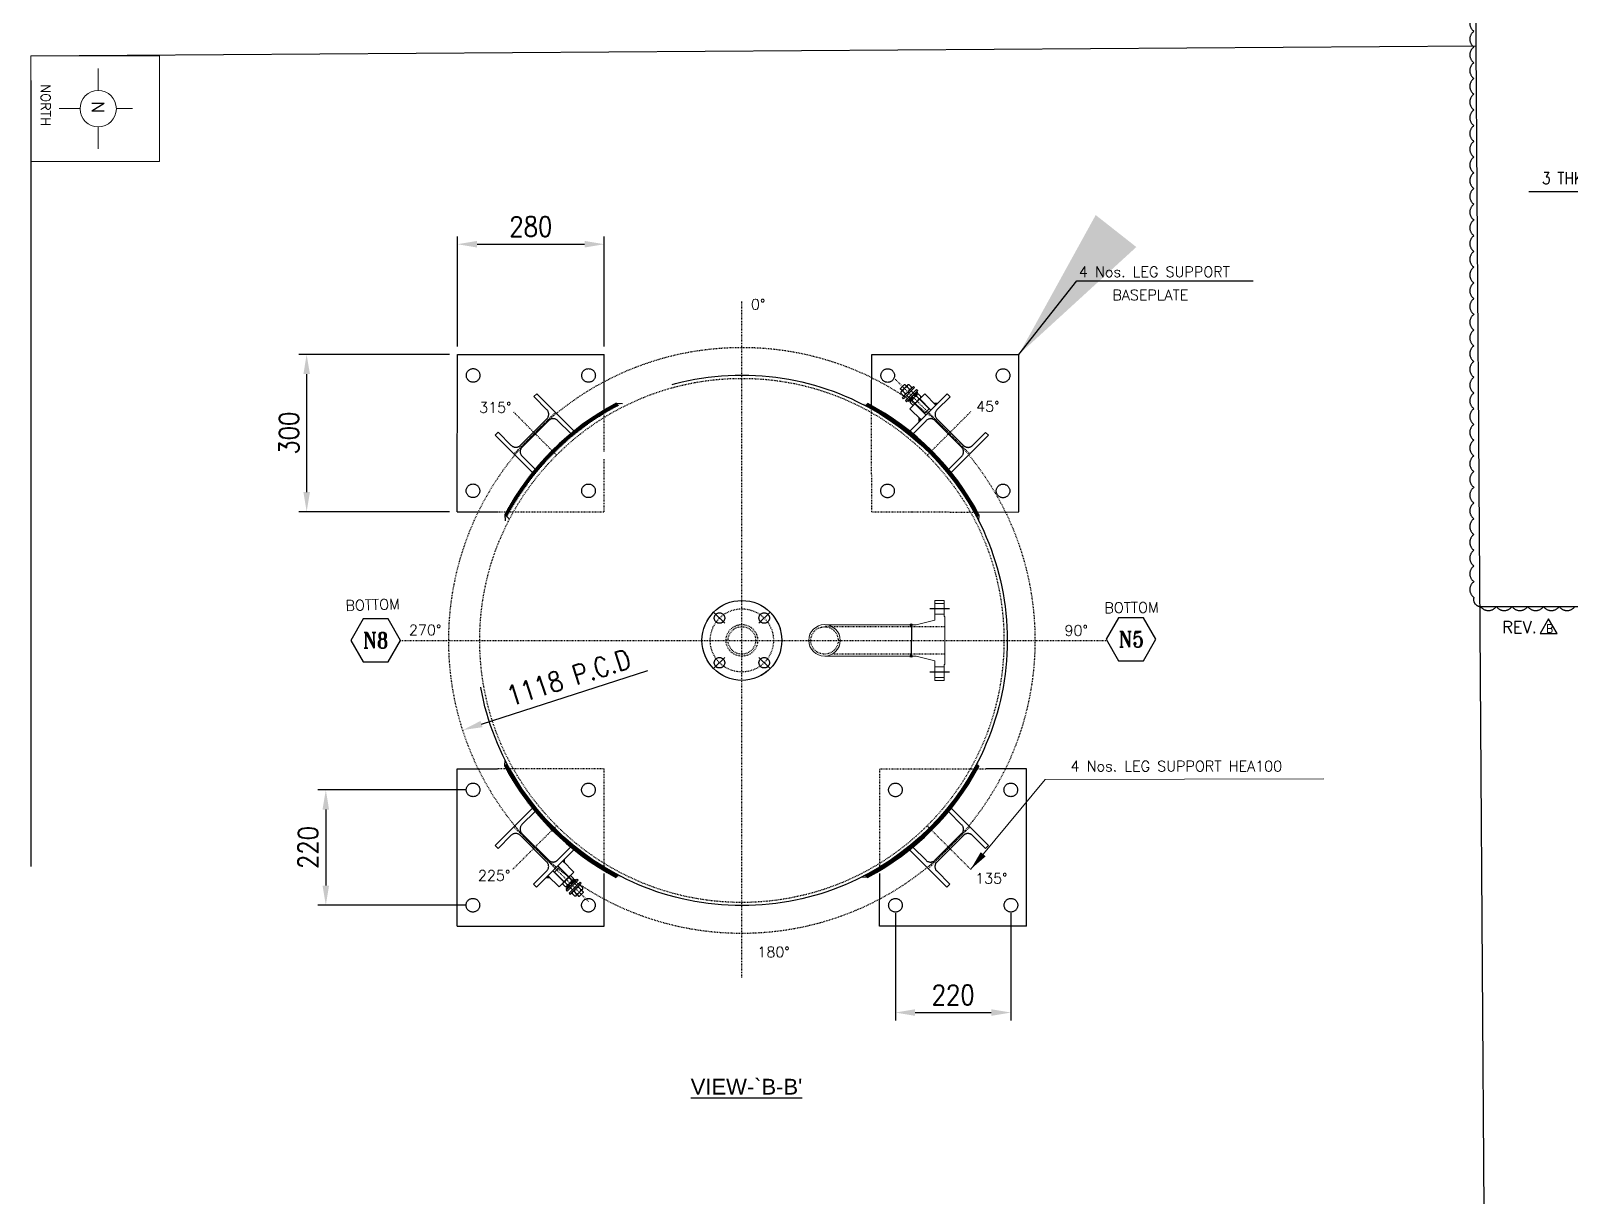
# Model space of a CAD drawing. Header units: inches. Extents: x -100737 to -99065, y -38026 to -37432.
# Drawn here: x -100493.3 to -100297.6, y -37738.6 to -37590.4 of the extents above; entities that cross this region are included whole.
import ezdxf
from ezdxf.enums import TextEntityAlignment as Align

# ---------------------------------------------------------------- set-up
doc = ezdxf.new("R2010")
doc.units = ezdxf.units.IN
doc.header["$LTSCALE"] = 200
doc.header["$MEASUREMENT"] = 0
for name, pattern in [('CENTER', [2, 1.25, -0.25, 0.25, -0.25]), ('CENTER2', [1.125, 0.75, -0.125, 0.125, -0.125]), ('DASHED', [0.75, 0.5, -0.25]), ('DASHED2', [0.375, 0.25, -0.125]), ('HIDDEN', [0.375, 0.25, -0.125])]:
    doc.linetypes.add(name, pattern=pattern)
for name, color, linetype, lineweight in [('AM_5', 3, 'Continuous', 15), ('EQUIPMENT', 4, 'Continuous', 13), ('Hidden Line', 3, 'HIDDEN', 9), ('OBJECT', 7, 'Continuous', 18)]:
    doc.layers.add(name, color=color, linetype=linetype, lineweight=lineweight)
for name, color, linetype in [('CEN', 3, 'CENTER'), ('CENTER', 1, 'CENTER'), ('DIMENSION', 8, 'Continuous'), ('EQPT', 6, 'Continuous'), ('text', 3, 'Continuous'), ('WELD', 5, 'Continuous')]:
    doc.layers.add(name, color=color, linetype=linetype)
doc.styles.add('ARIAL', font='arial.ttf')
doc.styles.add("ROMAN'S", font='romans.shx')
doc.styles.add('ROMAND', font='romand.shx', dxfattribs={"width": 0.8})
doc.styles.add('ROMANS', font='romans.shx', dxfattribs={"width": 0.85})
doc.styles.add('ROMANT', font='romant.shx')
doc.styles.add('RS', font='ROMANS.shx', dxfattribs={"width": 0.8})
doc.dimstyles.new('VEP-8', dxfattribs={"dimscale": 0, "dimtxt": 2.5, "dimasz": 2.5, "dimexe": 1, "dimexo": 1, "dimgap": 1, "dimtad": 1, "dimdec": 0, "dimlfac": 15, "dimzin": 9, "dimdsep": 46, "dimtxsty": 'ROMANS', "dimcen": 0, "dimclrd": 256, "dimclre": 256, "dimclrt": 3, "dimadec": 0, "dimazin": 2, "dimtfac": 1, "dimtdec": 1, "dimtmove": 0, "dimatfit": 3, "dimfxl": 1, "dimlwd": -1, "dimlwe": -1, "dimarcsym": 1})
doc.dimstyles.new('VEP-8$0', dxfattribs={"dimscale": 0, "dimtxt": 2.5, "dimasz": 2.5, "dimexe": 1, "dimexo": 1, "dimgap": 1, "dimtad": 1, "dimdec": 0, "dimlfac": 15, "dimzin": 9, "dimdsep": 46, "dimtxsty": 'ROMANS', "dimcen": 0, "dimclrd": 256, "dimclre": 256, "dimclrt": 3, "dimadec": 0, "dimazin": 2, "dimtfac": 1, "dimtdec": 1, "dimtmove": 0, "dimatfit": 3, "dimfxl": 1, "dimlwd": -1, "dimlwe": -1, "dimarcsym": 1})
pattern_1 = [(180, (-100252.05639, -38318.5452), (-2e-17, -0.0416666667), []), (270, (-100252.05639, -38318.5452), (0.0416666667, -2e-17), [])]
pattern_2 = [(360, (-100553.77124, -37017.33008), (1e-17, 0.0416666667), []), (90, (-100553.77124, -37017.33008), (-0.0416666667, 1e-17), [])]

# ---------------------------------------------------------------- blocks, each defined once
blk = doc.blocks.new('*U47')
at = {"layer": 'DIMENSION', "color": 0, "linetype": 'DASHED', "ltscale": 10}
for p, q in [((-5.29, -0.01, 5.24), (-0.54, 4.74, 5.24)), ((-0.21, 4.33, 5.24), (-1.88, 2.65, 5.24)), ((-3.24, 1.29, 5.24), (-4.92, -0.38, 5.24)), ((-2.11, 1.29, 5.24), (1.28, -2.11, 5.24)), ((-1.88, 1.52, 5.24), (1.52, -1.87, 5.24)), ((-4.92, -0.38, 5.24), (-5.29, -0.01, 5.24)), ((4.73, -0.54, 5.24), (-0.01, -5.29, 5.24)), ((2.65, -1.87, 5.24), (4.32, -0.2, 5.24)), ((-0.39, -4.91, 5.24), (1.28, -3.24, 5.24)), ((-0.01, -5.29, 5.24), (-0.39, -4.91, 5.24))]:
    blk.add_line(p, q, dxfattribs=at)
at = {"layer": 'DIMENSION', "color": 1, "linetype": 'CENTER2', "ltscale": 0.0001}
for p, q in [((2.51, 2.51, 5.24), (-3.03, -3.02, 5.24)), ((2.36, -2.91, 5.24), (-2.92, 2.36, 5.24))]:
    blk.add_line(p, q, dxfattribs=at)
at = {"layer": 'DIMENSION', "color": 0, "linetype": 'DASHED', "ltscale": 10}
for centre, start, end in [((-1.31, 2.09, 5.24), 135, 225), ((-2.68, 0.72, 5.24), 45, 135), ((2.08, -1.31, 5.24), 225, 315), ((0.72, -2.67, 5.24), 315, 45)]:
    blk.add_arc(centre, 0.8, start, end, dxfattribs=at)
blk = doc.blocks.new('*U48')
at = {"layer": 'DIMENSION', "color": 0, "linetype": 'ByBlock', "lineweight": -2}
for p, rotation in [((-99361.96, -37611.64, -2.68), 270.0000000000001), ((-99361.96, -37611.64, -2.68), 270.0000000000001), ((-99309.8, -37611.65, -2.68), 180), ((-99309.8, -37611.65, -2.68), 180), ((-99309.81, -37663.81, -2.68), 90), ((-99309.81, -37663.81, -2.68), 90)]:
    blk.add_blockref('*U47', p, dxfattribs=dict(at, rotation=rotation))
at = {"layer": 'DIMENSION', "color": 0, "linetype": 'ByBlock', "lineweight": -2, "transparency": 16777216}
for p, rotation in [((-99361.96, -37611.64, -2.68), 270.0000000000001), ((-99309.8, -37611.65, -2.68), 180), ((-99309.81, -37663.81, -2.68), 90)]:
    blk.add_blockref('*U47', p, dxfattribs=dict(at, rotation=rotation))
at = {"layer": 'DIMENSION', "color": 0, "linetype": 'ByBlock', "lineweight": -2}
blk.add_blockref('*U47', (-99361.97, -37663.8, -2.68), dxfattribs=at)
blk = doc.blocks.new('*U49')
at = {"layer": 'DIMENSION', "linetype": 'DASHED'}
h = blk.add_hatch(dxfattribs=at)
h.set_pattern_fill('ANSI37', color=5, scale=0.033333, angle=180)
h.set_pattern_definition([(225, (99358.546313, 37615.0415132), (0.00294627825494, -0.00294627825494), []), (315, (99358.546313, 37615.0415132), (0.00294627825494, 0.00294627825494), [])])
h.paths.add_polyline_path([(-7.18, -6.97), (-7.47, -6.67), (-7.44, -7.47), (-7.44, -7.47, -0.004201)])
h.paths.add_polyline_path([(6.97, 7.17, -0.004221), (7.47, 7.43), (6.67, 7.47)])
at = {"layer": 'DIMENSION', "color": 0, "linetype": 'DASHED', "ltscale": 10}
for p, q in [((6.67, 7.47, -1.34), (7.48, 7.43, -1.34)), ((6.97, 7.17, -1.34), (6.67, 7.47, -1.34)), ((-7.18, -6.96, -1.34), (-7.48, -6.67, -1.34))]:
    blk.add_line(p, q, dxfattribs=at)
at = {"layer": 'DIMENSION', "color": 0, "linetype": 'DASHED'}
blk.add_arc((22.67, -22.68, 1.34), 34.13, 117.9465, 152.0203, dxfattribs=at)
blk = doc.blocks.new('*U50')
at = {"layer": 'DIMENSION', "color": 0, "linetype": 'ByBlock', "lineweight": -2}
blk.add_blockref('*U49', (-99358.55, -37615.04, -1.34), dxfattribs=at)
for p, rotation in [((-99313.2, -37615.06, -1.34), 270), ((-99313.2, -37615.06, -1.34), 270), ((-99358.57, -37660.39, -1.34), 90), ((-99358.57, -37660.39, -1.34), 90), ((-99313.22, -37660.41, -1.34), 180), ((-99313.22, -37660.41, -1.34), 180)]:
    blk.add_blockref('*U49', p, dxfattribs=dict(at, rotation=rotation))
at = {"layer": 'DIMENSION', "color": 0, "linetype": 'ByBlock', "lineweight": -2, "transparency": 16777216}
for p, rotation in [((-99313.2, -37615.06, -1.34), 270), ((-99358.57, -37660.39, -1.34), 90), ((-99313.22, -37660.41, -1.34), 180)]:
    blk.add_blockref('*U49', p, dxfattribs=dict(at, rotation=rotation))
blk = doc.blocks.new('*D84')
at = {"layer": 'Defpoints', "color": 0, "transparency": 16777216}
for p in [(-100367.43, -37656.54), (-100438.4, -37679.34)]:
    blk.add_point(p, dxfattribs=at)
at = {"layer": 'DIMENSION', "ltscale": 10, "transparency": 16777216}
blk.add_line((-100436.02, -37678.57), (-100414.88, -37671.78), dxfattribs=at)
at = {"layer": 'DIMENSION', "transparency": 16777216}
blk.add_solid([(-100436.15, -37678.18), (-100435.89, -37678.97), (-100438.4, -37679.34)], dxfattribs=at)
at = {"layer": 'DIMENSION', "color": 3, "linetype": 'DASHED', "ltscale": 10, "transparency": 16777216, "insert": (-100424.95, -37672.65), "char_height": 2.5, "attachment_point": 5, "rotation": 17.8109, "style": 'ROMANS'}
blk.add_mtext('1118 P.C.D', dxfattribs=at)
blk = doc.blocks.new('*U143')
at = {"layer": 'DIMENSION', "color": 2, "linetype": 'DASHED'}
for p, q in [((-76.2, 0), (-46.05, 0)), ((76.2, 0), (46.05, 0))]:
    blk.add_line(p, q, dxfattribs=at)
at = {"layer": 'DIMENSION', "color": 7, "linetype": 'DASHED', "ltscale": 0.0001}
blk.add_circle((-60.3, 0), 10, dxfattribs=at)
at = {"layer": 'DIMENSION', "color": 7, "linetype": 'DASHED'}
blk.add_circle((60.3, 0), 10, dxfattribs=at)
blk = doc.blocks.new('*U142')
at = {"layer": 'DIMENSION', "color": 0, "linetype": 'ByBlock', "lineweight": -2}
for rotation in [90, 270, 90, 270, 180, 180]:
    blk.add_blockref('*U143', (-32478.1, -16289.6), dxfattribs=dict(at, rotation=rotation))
at = {"layer": 'DIMENSION', "color": 0, "linetype": 'ByBlock', "lineweight": -2, "transparency": 16777216}
for rotation in [90, 270, 180]:
    blk.add_blockref('*U143', (-32478.1, -16289.6), dxfattribs=dict(at, rotation=rotation))
at = {"layer": 'DIMENSION', "color": 0, "linetype": 'ByBlock', "lineweight": -2}
blk.add_blockref('*U143', (-32478.1, -16289.6), dxfattribs=at)
blk = doc.blocks.new('*D186')
at = {"layer": 'Defpoints', "color": 0, "transparency": 16777216}
for p in [(-100284.91, -37610.89), (-100285.11, -37615.69), (-100284.91, -37615.69)]:
    blk.add_point(p, dxfattribs=at)
at = {"layer": 'DIMENSION', "transparency": 16777216}
for p, q in [((-100285.11, -37614.69), (-100285.11, -37609.89)), ((-100284.91, -37614.69), (-100284.91, -37609.89)), ((-100285.11, -37610.89), (-100302.82, -37610.89)), ((-100286.61, -37610.89), (-100288.11, -37610.89)), ((-100285.11, -37610.89), (-100284.91, -37610.89)), ((-100283.41, -37610.89), (-100281.91, -37610.89))]:
    blk.add_line(p, q, dxfattribs=at)
for points in [[(-100286.61, -37611.14), (-100286.61, -37610.64), (-100285.11, -37610.89)], [(-100283.41, -37610.64), (-100283.41, -37611.14), (-100284.91, -37610.89)]]:
    blk.add_solid(points, dxfattribs=at)
at = {"layer": 'DIMENSION', "color": 3, "linetype": 'DASHED', "ltscale": 10, "transparency": 16777216, "insert": (-100296.08, -37609.14), "char_height": 1.5, "attachment_point": 5, "style": 'ROMANS'}
blk.add_mtext('3 THK. TYP.', dxfattribs=at)
blk = doc.blocks.new('*D208')
at = {"layer": 'Defpoints', "color": 0, "transparency": 16777216}
for p in [(-100437.1, -37686.95), (-100455.82, -37701.62), (-100437.12, -37701.62)]:
    blk.add_point(p, dxfattribs=at)
at = {"layer": 'DIMENSION', "ltscale": 10, "transparency": 16777216}
for p, q in [((-100438.1, -37686.95), (-100456.82, -37686.95)), ((-100455.82, -37689.45), (-100455.82, -37699.12)), ((-100438.12, -37701.62), (-100456.82, -37701.62))]:
    blk.add_line(p, q, dxfattribs=at)
at = {"layer": 'DIMENSION', "transparency": 16777216}
for points in [[(-100455.41, -37689.45), (-100456.24, -37689.45), (-100455.82, -37686.95)], [(-100456.24, -37699.12), (-100455.41, -37699.12), (-100455.82, -37701.62)]]:
    blk.add_solid(points, dxfattribs=at)
at = {"layer": 'DIMENSION', "color": 3, "linetype": 'DASHED', "ltscale": 10, "transparency": 16777216, "insert": (-100458.07, -37694.28), "char_height": 2.5, "attachment_point": 5, "rotation": 90, "style": 'ROMANS'}
blk.add_mtext('220', dxfattribs=at)
blk = doc.blocks.new('*D209')
at = {"layer": 'Defpoints', "color": 0, "transparency": 16777216}
for p in [(-100383.38, -37701.63), (-100368.69, -37701.62), (-100368.69, -37715.27)]:
    blk.add_point(p, dxfattribs=at)
at = {"layer": 'DIMENSION', "ltscale": 10, "transparency": 16777216}
for p, q in [((-100383.38, -37702.63), (-100383.38, -37716.27)), ((-100368.69, -37702.62), (-100368.69, -37716.27)), ((-100380.88, -37715.27), (-100371.19, -37715.27))]:
    blk.add_line(p, q, dxfattribs=at)
at = {"layer": 'DIMENSION', "transparency": 16777216}
for points in [[(-100380.88, -37714.85), (-100380.88, -37715.69), (-100383.38, -37715.27)], [(-100371.19, -37715.69), (-100371.19, -37714.85), (-100368.69, -37715.27)]]:
    blk.add_solid(points, dxfattribs=at)
at = {"layer": 'DIMENSION', "color": 3, "linetype": 'DASHED', "ltscale": 10, "transparency": 16777216, "insert": (-100376.04, -37713.02), "char_height": 2.5, "attachment_point": 5, "style": 'ROMANS'}
blk.add_mtext('220', dxfattribs=at)
blk = doc.blocks.new('*D215')
at = {"layer": 'Defpoints', "color": 0, "transparency": 16777216}
for p in [(-100420.41, -37617.55), (-100439.09, -37631.57), (-100420.41, -37631.57)]:
    blk.add_point(p, dxfattribs=at)
at = {"layer": 'DIMENSION', "ltscale": 10, "transparency": 16777216}
for p, q in [((-100439.09, -37630.57), (-100439.09, -37616.55)), ((-100436.59, -37617.55), (-100422.91, -37617.55)), ((-100420.41, -37630.57), (-100420.41, -37616.55))]:
    blk.add_line(p, q, dxfattribs=at)
at = {"layer": 'DIMENSION', "transparency": 16777216}
for points in [[(-100436.59, -37617.13), (-100436.59, -37617.97), (-100439.09, -37617.55)], [(-100422.91, -37617.97), (-100422.91, -37617.13), (-100420.41, -37617.55)]]:
    blk.add_solid(points, dxfattribs=at)
at = {"layer": 'DIMENSION', "color": 3, "linetype": 'DASHED', "ltscale": 10, "transparency": 16777216, "insert": (-100429.75, -37615.3), "char_height": 2.5, "attachment_point": 5, "style": 'ROMANS'}
blk.add_mtext('280', dxfattribs=at)
blk = doc.blocks.new('*D216')
at = {"layer": 'Defpoints', "color": 0, "transparency": 16777216}
for p in [(-100439.09, -37631.57), (-100458.26, -37651.57), (-100439.1, -37651.57)]:
    blk.add_point(p, dxfattribs=at)
at = {"layer": 'DIMENSION', "ltscale": 10, "transparency": 16777216}
for p, q in [((-100440.09, -37631.57), (-100459.26, -37631.57)), ((-100458.26, -37634.07), (-100458.26, -37649.07)), ((-100440.1, -37651.57), (-100459.26, -37651.57))]:
    blk.add_line(p, q, dxfattribs=at)
at = {"layer": 'DIMENSION', "transparency": 16777216}
for points in [[(-100457.84, -37634.07), (-100458.67, -37634.07), (-100458.26, -37631.57)], [(-100458.67, -37649.07), (-100457.84, -37649.07), (-100458.26, -37651.57)]]:
    blk.add_solid(points, dxfattribs=at)
at = {"layer": 'DIMENSION', "color": 3, "linetype": 'DASHED', "ltscale": 10, "transparency": 16777216, "insert": (-100460.51, -37641.57), "char_height": 2.5, "attachment_point": 5, "rotation": 90, "style": 'ROMANS'}
blk.add_mtext('300', dxfattribs=at)
blk = doc.blocks.new('REVISION')
at = {"layer": 'DIMENSION', "color": 1, "linetype": 'DASHED2'}
blk.add_lwpolyline([(-2.5, 13.6), (-11.2, 28.6), (-19.9, 13.6)], close=True, dxfattribs=at)
at = {"layer": 'DIMENSION', "color": 1, "linetype": 'DASHED2', "attachment_point": 1, "style": "ROMAN'S"}
for s, insert, char_height, width in [('REV.', (-58.2, 26), 12, 56.203), ('B', (-13.6, 22.6), 8, 5.597)]:
    blk.add_mtext(s, dxfattribs=dict(at, insert=insert, char_height=char_height, width=width))

msp = doc.modelspace()

# ---------------------------------------------------------------- hatches: boundary and pattern name
at = {"layer": 'DIMENSION', "linetype": 'DASHED', "ltscale": 10}
h = msp.add_hatch(dxfattribs=at)
h.set_pattern_fill('ANSI31', color=2, angle=45)
h.set_pattern_definition([(90, (-1067.02981, -30.21254), (-0.125, 8e-18), [])])
h.paths.add_polyline_path([(-100426.768, -37691.783, -0.075383), (-100432.765, -37683.638), (-100433.063, -37683.936, 0.0469527), (-100429.547, -37689.28), (-100429.543, -37689.277), (-100429.547, -37689.28, 0.0038956), (-100429.211, -37689.693), (-100429.205, -37689.688), (-100429.21, -37689.693, 0.0235071), (-100427.052, -37692.066)])
h.paths.add_polyline_path([(-100418.928, -37698.075, -0.0469485), (-100424.27, -37694.559, -0.0273765), (-100427.052, -37692.066), (-100426.768, -37691.783, 0.0753273), (-100418.634, -37697.781)])
h.paths.add_polyline_path([(-100424.686, -37694.22, 0.0000064), (-100424.685, -37694.22), (-100424.679, -37694.213)], flags=16)
h.paths.add_polyline_path([(-100386.915, -37698.086, 0.0469527), (-100381.572, -37694.571), (-100381.575, -37694.567), (-100381.571, -37694.571, 0.0038956), (-100381.159, -37694.235), (-100381.164, -37694.229), (-100381.158, -37694.234, 0.0235071), (-100378.786, -37692.075), (-100379.062, -37691.798, -0.075383), (-100387.207, -37697.794)])
h.paths.add_polyline_path([(-100378.786, -37692.075, 0.0234455), (-100376.632, -37689.71), (-100376.638, -37689.703), (-100376.631, -37689.709, 0.0039161), (-100376.293, -37689.295), (-100376.299, -37689.289), (-100376.293, -37689.294, 0.0469485), (-100372.776, -37683.952), (-100373.064, -37683.664, -0.0753274), (-100379.062, -37691.798)])
h.paths.add_polyline_path([(-100381.557, -37641.317, 0.0469268), (-100386.897, -37637.801), (-100387.187, -37638.091, -0.0753098), (-100379.053, -37644.086), (-100378.776, -37643.81, 0.0234455), (-100381.142, -37641.656), (-100381.148, -37641.662), (-100381.142, -37641.655, 0.0039161), (-100381.557, -37641.317), (-100381.562, -37641.323)])
h.paths.add_polyline_path([(-100372.762, -37651.946, 0.0470082), (-100376.28, -37646.595), (-100376.284, -37646.598), (-100376.281, -37646.595, 0.0038956), (-100376.617, -37646.183), (-100376.623, -37646.188), (-100376.617, -37646.182, 0.0235071), (-100378.776, -37643.81), (-100379.053, -37644.086, -0.0754372), (-100373.052, -37652.236)])
h.paths.add_polyline_path([(-100429.535, -37646.581, 0.0469092), (-100433.049, -37651.919, 0.0000156), (-100433.05, -37651.921), (-100433.05, -37651.921), (-100432.754, -37652.217, -0.0753097), (-100426.759, -37644.083), (-100427.042, -37643.8, 0.0234455), (-100429.196, -37646.166), (-100429.189, -37646.172), (-100429.196, -37646.166, 0.0039161), (-100429.534, -37646.581), (-100429.529, -37646.586)])
h.paths.add_polyline_path([(-100426.759, -37644.083, -0.0754346), (-100418.61, -37638.082), (-100418.61, -37638.081), (-100418.905, -37637.785, 0.0470082), (-100424.256, -37641.304), (-100424.253, -37641.308), (-100424.256, -37641.305, 0.0038956), (-100424.669, -37641.64), (-100424.664, -37641.647), (-100424.669, -37641.641, 0.0235071), (-100427.042, -37643.8)])
at = {"layer": 'DIMENSION', "linetype": 'DASHED'}
h = msp.add_hatch(dxfattribs=at)
h.set_pattern_fill('ANSI37', color=5, scale=0.033333, angle=180)
h.set_pattern_definition([(225, (-1067.0298105, -30.2125407), (0.00294627825494, -0.00294627825494), []), (315, (-1067.0298105, -30.2125407), (0.00294627825494, 0.00294627825494), [])])
h.paths.add_polyline_path([(-100381.205, -37665.936, 0.279062), (-100381.54, -37665.936), (-100381.422, -37666.09), (-100381.422, -37666.196), (-100381.322, -37666.196), (-100381.322, -37666.09)])
h.paths.add_polyline_path([(-100381.54, -37669.963, 0.279062), (-100381.205, -37669.963), (-100381.322, -37669.81), (-100381.322, -37669.703), (-100381.422, -37669.703), (-100381.422, -37669.81)])
at = {"layer": 'WELD'}
h = msp.add_hatch(dxfattribs=at)
h.set_pattern_fill('ANSI37', color=256, scale=0.333333, angle=315)
h.set_pattern_definition(pattern_2)
h.paths.add_polyline_path([(-100378.246, -37638.006), (-100378.011, -37637.771), (-100378.482, -37637.771)])
h = msp.add_hatch(dxfattribs=at)
h.set_pattern_fill('ANSI37', color=256, scale=0.333333, angle=315)
h.set_pattern_definition(pattern_2)
h.paths.add_polyline_path([(-100380.132, -37639.892), (-100380.368, -37640.128), (-100380.368, -37639.656)])
h = msp.add_hatch(dxfattribs=at)
h.set_pattern_fill('ANSI37', color=256, scale=0.333333, angle=135)
h.set_pattern_definition(pattern_1)
h.paths.add_polyline_path([(-100425.696, -37695.983), (-100425.46, -37695.747), (-100425.46, -37696.219)])
h = msp.add_hatch(dxfattribs=at)
h.set_pattern_fill('ANSI37', color=256, scale=0.333333, angle=135)
h.set_pattern_definition(pattern_1)
h.paths.add_polyline_path([(-100427.581, -37697.869), (-100427.817, -37698.105), (-100427.346, -37698.105)])

# ---------------------------------------------------------------- linework, layer by layer
for p, q in [((-100378.246, -37638.006, 2.552), (-100378.482, -37637.771, 2.552)), ((-100378.482, -37637.771, 2.552), (-100378.011, -37637.771, 2.552)), ((-100380.132, -37639.892, 2.552), (-100380.368, -37639.656, 2.552)), ((-100380.368, -37639.656, 2.552), (-100380.368, -37640.128, 2.552)), ((-100425.696, -37695.983, 2.552), (-100425.46, -37696.219, 2.552)), ((-100425.46, -37696.219, 2.552), (-100425.46, -37695.747, 2.552)), ((-100427.346, -37698.105, 2.552), (-100427.817, -37698.105, 2.552)), ((-100427.581, -37697.869, 2.552), (-100427.346, -37698.105, 2.552))]:
    msp.add_line(p, q)
at = {"color": 0}
for p, q in [((-100381.54, -37665.936, 2.552), (-100381.422, -37666.09, 2.552)), ((-100381.422, -37666.09, 2.552), (-100381.422, -37666.196, 2.552)), ((-100381.205, -37665.936, 2.552), (-100381.322, -37666.09, 2.552)), ((-100381.322, -37666.09, 2.552), (-100381.322, -37666.196, 2.552)), ((-100381.322, -37666.196, 2.552), (-100381.322, -37667.95, 2.552)), ((-100381.322, -37669.703, 2.552), (-100381.322, -37667.95, 2.552)), ((-100381.54, -37669.963, 2.552), (-100381.422, -37669.81, 2.552)), ((-100381.422, -37669.81, 2.552), (-100381.422, -37669.703, 2.552)), ((-100381.322, -37669.81, 2.552), (-100381.322, -37669.703, 2.552)), ((-100381.205, -37669.963, 2.552), (-100381.322, -37669.81, 2.552))]:
    msp.add_line(p, q, dxfattribs=at)
at = {"elevation": 2.552}
for points in [[(-100451.058, -37665.209), (-100452.633, -37667.945), (-100451.052, -37670.677), (-100447.895, -37670.673), (-100446.32, -37667.938), (-100447.901, -37665.206)], [(-100355.011, -37665.059), (-100356.589, -37667.793), (-100355.011, -37670.527), (-100351.854, -37670.527), (-100350.276, -37667.793), (-100351.854, -37665.059)]]:
    msp.add_lwpolyline(points, close=True, dxfattribs=at)
at = {"color": 0}
for centre, start, end in [((-100381.372, -37666.213, 2.552), 58.8152, 121.1848), ((-100381.372, -37669.686, 2.552), 238.8152, 301.1848)]:
    msp.add_arc(centre, 0.324, start, end, dxfattribs=at)
at = {"layer": 'CEN', "color": 2, "linetype": 'CENTER'}
for p, q in [((-100376.529, -37663.93, 2.552), (-100379.026, -37663.93, 2.552)), ((-100376.529, -37671.97, 2.552), (-100379.026, -37671.97, 2.552))]:
    msp.add_line(p, q, dxfattribs=at)
at = {"layer": 'CENTER', "linetype": 'CENTER', "ltscale": 0.0001}
for p, q in [((-100402.908, -37710.825, 2.552), (-100402.908, -37624.792, 2.552)), ((-100383.42, -37634.718, 2.552), (-100377.378, -37640.76, 2.552)), ((-100446.32, -37667.938, 2.552), (-100356.554, -37667.938, 2.552)), ((-100422.408, -37701.157, 2.552), (-100428.449, -37695.115, 2.552))]:
    msp.add_line(p, q, dxfattribs=at)
at = {"layer": 'CENTER', "color": 6, "linetype": 'CENTER', "ltscale": 0.0001}
msp.add_circle((-100402.914, -37667.938, 2.552), 4.02, dxfattribs=at)
at = {"layer": 'DIMENSION', "color": 0, "linetype": 'DASHED'}
msp.add_line((-100493.34, -37446.708), (-100493.34, -37796.568), dxfattribs=at)
at = {"layer": 'DIMENSION'}
for p, q in [((-100310.602, -37446.708), (-100308.568, -37740.486)), ((-100493.34, -37593.597), (-100309.594, -37592.325)), ((-100309.106, -37663.624), (-100182.974, -37663.624))]:
    msp.add_line(p, q, dxfattribs=at)
at = {"layer": 'DIMENSION', "color": 0, "ltscale": 0.0001}
for p, q in [((-100439.098, -37651.567, -2.683), (-100439.088, -37631.567, -2.683)), ((-100439.088, -37631.568, -2.378), (-100420.411, -37631.575, -2.683)), ((-100386.375, -37631.583, -2.378), (-100367.701, -37631.588, -0.84)), ((-100439.113, -37704.281, -2.683), (-100439.104, -37684.281, -2.683)), ((-100439.104, -37684.282, -2.378), (-100433.97, -37684.289)), ((-100366.712, -37684.282, -2.378), (-100371.845, -37684.289)), ((-100366.702, -37704.281, -2.683), (-100366.712, -37684.281, -2.683))]:
    msp.add_line(p, q, dxfattribs=at)
at = {"layer": 'DIMENSION', "color": 0, "linetype": 'DASHED', "ltscale": 10}
for p, q in [((-100420.413, -37638.635), (-100420.411, -37631.575, -2.683)), ((-100386.445, -37638.046), (-100386.375, -37631.583, -2.378)), ((-100367.701, -37644.905, 2.569), (-100367.701, -37631.588, 2.569)), ((-100378.011, -37637.771, 2.552), (-100380.368, -37640.128, 2.552)), ((-100439.098, -37651.568, -2.683), (-100433.96, -37651.575, -2.683)), ((-100372.939, -37651.616), (-100367.697, -37651.591, 2.683)), ((-100432.463, -37652.512, -2.683), (-100433.051, -37651.924, -2.683)), ((-100433.05, -37651.918, -2.683), (-100433.016, -37652.723, -2.683)), ((-100425.46, -37695.747, 2.552), (-100427.817, -37698.105, 2.552)), ((-100439.113, -37704.282, -2.683), (-100433.976, -37704.289, -2.683)), ((-100433.976, -37704.289, -2.683), (-100420.426, -37704.289, -2.683)), ((-100371.84, -37704.289, -2.683), (-100385.39, -37704.289, -2.683)), ((-100366.702, -37704.282, -2.683), (-100371.84, -37704.289, -2.683))]:
    msp.add_line(p, q, dxfattribs=at)
at = {"layer": 'DIMENSION', "color": 7, "linetype": 'DASHED'}
for p, q in [((-100382.726, -37635.884, 2.552), (-100382.253, -37635.414, 2.552)), ((-100382.726, -37635.978, 2.552), (-100382.726, -37635.884, 2.552)), ((-100382.536, -37636.168, 2.552), (-100382.726, -37635.978, 2.552)), ((-100382.655, -37636.287, 2.552), (-100381.851, -37635.483, 2.552)), ((-100382.498, -37637.054, 2.552), (-100381.084, -37635.64, 2.552)), ((-100380.943, -37635.781, 2.552), (-100382.357, -37637.196, 2.552)), ((-100382.312, -37636.868, 2.552), (-100381.27, -37635.826, 2.552)), ((-100382.159, -37635.414, 2.552), (-100382.253, -37635.414, 2.552)), ((-100381.97, -37635.602, 2.552), (-100382.159, -37635.414, 2.552)), ((-100382.107, -37637.445, 2.552), (-100380.693, -37636.031, 2.552)), ((-100381.591, -37635.982, 2.552), (-100381.888, -37635.685, 2.552)), ((-100381.27, -37635.826, 2.552), (-100381.65, -37635.447, 2.552)), ((-100380.943, -37635.781, 2.552), (-100381.084, -37635.64, 2.552)), ((-100380.693, -37636.031, 2.552), (-100380.552, -37636.172, 2.552)), ((-100380.693, -37636.031, 2.552), (-100380.552, -37636.172, 2.552)), ((-100382.312, -37636.868, 2.552), (-100382.691, -37636.488, 2.552)), ((-100382.357, -37637.196, 2.552), (-100382.498, -37637.054, 2.552)), ((-100382.357, -37637.196, 2.552), (-100382.498, -37637.054, 2.552)), ((-100382.156, -37636.547, 2.552), (-100382.453, -37636.25, 2.552)), ((-100382.107, -37637.445, 2.552), (-100381.966, -37637.586, 2.552)), ((-100380.552, -37636.172, 2.552), (-100381.966, -37637.586, 2.552)), ((-100381.348, -37637.356, 2.552), (-100381.932, -37636.771, 2.552)), ((-100381.113, -37636.996, 2.552), (-100381.809, -37637.434, 2.552)), ((-100381.809, -37637.434, 2.552), (-100381.723, -37637.511, 2.552)), ((-100381.723, -37637.511, 2.552), (-100381.234, -37637.242, 2.552)), ((-100381.546, -37638.478, 2.552), (-100379.66, -37636.592, 2.552)), ((-100381.504, -37637.677, 2.552), (-100381.207, -37637.973, 2.552)), ((-100380.663, -37636.671, 2.552), (-100381.467, -37637.475, 2.552)), ((-100380.782, -37636.79, 2.552), (-100381.367, -37636.206, 2.552)), ((-100381.266, -37637.438, 2.552), (-100380.969, -37637.735, 2.552)), ((-100381.234, -37637.242, 2.552), (-100381.113, -37636.996, 2.552)), ((-100380.621, -37636.255, 2.552), (-100381.075, -37636.741, 2.552)), ((-100381.075, -37636.741, 2.552), (-100380.971, -37636.793, 2.552)), ((-100380.201, -37637.133, 2.552), (-100381.005, -37637.937, 2.552)), ((-100380.971, -37636.793, 2.552), (-100380.573, -37636.399, 2.552)), ((-100380.918, -37637.849, 2.552), (-100379.503, -37639.264, 2.552)), ((-100379.661, -37639.043, 2.552), (-100380.886, -37637.818, 2.552)), ((-100380.7, -37636.873, 2.552), (-100380.403, -37637.17, 2.552)), ((-100380.573, -37636.399, 2.552), (-100380.621, -37636.255, 2.552)), ((-100380.462, -37636.635, 2.552), (-100380.165, -37636.932, 2.552)), ((-100379.096, -37638.477, 2.552), (-100380.321, -37637.252, 2.552)), ((-100380.289, -37637.221, 2.552), (-100378.875, -37638.635, 2.552)), ((-100379.66, -37636.592, 2.552), (-100378.246, -37638.006, 2.552)), ((-100381.546, -37638.478, 2.552), (-100380.132, -37639.892, 2.552)), ((-100379.661, -37639.043, 2.552), (-100379.096, -37638.477, 2.552)), ((-100424.91, -37698.026, 2.552), (-100426.324, -37696.612, 2.552)), ((-100424.282, -37697.397, 2.552), (-100425.696, -37695.983, 2.552)), ((-100426.167, -37699.283, 2.552), (-100427.581, -37697.869, 2.552)), ((-100425.539, -37698.655, 2.552), (-100426.953, -37697.24, 2.552)), ((-100426.167, -37696.833, 2.552), (-100426.732, -37697.398, 2.552)), ((-100426.732, -37697.398, 2.552), (-100425.507, -37698.623, 2.552)), ((-100426.167, -37696.833, 2.552), (-100424.942, -37698.058, 2.552)), ((-100424.282, -37697.397, 2.552), (-100426.167, -37699.283, 2.552)), ((-100425.626, -37698.742, 2.552), (-100424.823, -37697.938, 2.552)), ((-100425.276, -37699.703, 2.552), (-100423.862, -37698.289, 2.552)), ((-100425.164, -37699.204, 2.552), (-100424.361, -37698.4, 2.552)), ((-100423.72, -37698.431, 2.552), (-100425.134, -37699.845, 2.552)), ((-100424.885, -37700.094, 2.552), (-100423.471, -37698.68, 2.552)), ((-100424.562, -37698.437, 2.552), (-100424.859, -37698.14, 2.552)), ((-100424.714, -37698.88, 2.552), (-100424.018, -37698.442, 2.552)), ((-100424.594, -37698.634, 2.552), (-100424.714, -37698.88, 2.552)), ((-100424.324, -37698.199, 2.552), (-100424.621, -37697.902, 2.552)), ((-100424.104, -37698.364, 2.552), (-100424.594, -37698.634, 2.552)), ((-100424.48, -37698.519, 2.552), (-100423.895, -37699.104, 2.552)), ((-100424.018, -37698.442, 2.552), (-100424.104, -37698.364, 2.552)), ((-100423.72, -37698.431, 2.552), (-100423.862, -37698.289, 2.552)), ((-100423.471, -37698.68, 2.552), (-100423.329, -37698.821, 2.552)), ((-100423.471, -37698.68, 2.552), (-100423.329, -37698.821, 2.552)), ((-100425.366, -37699.241, 2.552), (-100425.663, -37698.944, 2.552)), ((-100425.128, -37699.003, 2.552), (-100425.425, -37698.706, 2.552)), ((-100425.134, -37699.845, 2.552), (-100425.276, -37699.703, 2.552)), ((-100425.134, -37699.845, 2.552), (-100425.276, -37699.703, 2.552)), ((-100424.857, -37699.083, 2.552), (-100425.254, -37699.476, 2.552)), ((-100425.254, -37699.476, 2.552), (-100425.207, -37699.621, 2.552)), ((-100425.207, -37699.621, 2.552), (-100424.753, -37699.134, 2.552)), ((-100425.045, -37699.085, 2.552), (-100424.461, -37699.669, 2.552)), ((-100424.885, -37700.094, 2.552), (-100424.744, -37700.235, 2.552)), ((-100424.753, -37699.134, 2.552), (-100424.857, -37699.083, 2.552)), ((-100423.329, -37698.821, 2.552), (-100424.744, -37700.235, 2.552)), ((-100423.516, -37699.007, 2.552), (-100424.558, -37700.049, 2.552)), ((-100424.558, -37700.049, 2.552), (-100424.178, -37700.429, 2.552)), ((-100424.237, -37699.894, 2.552), (-100423.94, -37700.191, 2.552)), ((-100423.173, -37699.588, 2.552), (-100423.977, -37700.392, 2.552)), ((-100423.857, -37700.273, 2.552), (-100423.669, -37700.462, 2.552)), ((-100423.671, -37699.328, 2.552), (-100423.374, -37699.625, 2.552)), ((-100423.669, -37700.462, 2.552), (-100423.574, -37700.462, 2.552)), ((-100423.102, -37699.992, 2.552), (-100423.574, -37700.462, 2.552)), ((-100423.516, -37699.007, 2.552), (-100423.136, -37699.387, 2.552)), ((-100423.292, -37699.707, 2.552), (-100423.102, -37699.898, 2.552)), ((-100423.102, -37699.898, 2.552), (-100423.102, -37699.992, 2.552))]:
    msp.add_line(p, q, dxfattribs=at)
at = {"layer": 'DIMENSION', "color": 7, "linetype": 'DASHED', "ltscale": 0.0001, "extrusion": (0.000123053, 0.390343, 0.92067)}
for p, q in [((-100420.415, -37643.923, 2.552), (-100420.414, -37639.264, 0.577)), ((-100420.43, -37696.637, 2.552), (-100420.426, -37684.289, -2.683))]:
    msp.add_line(p, q, dxfattribs=at)
at = {"layer": 'DIMENSION', "color": 7, "linetype": 'DASHED', "ltscale": 0.0001}
for p, q in [((-100386.385, -37651.583, -2.683), (-100386.445, -37638.494)), ((-100433.96, -37651.575, -2.683), (-100420.411, -37651.575, -2.683)), ((-100386.385, -37651.583, -2.683), (-100381.247, -37651.591, -2.683)), ((-100381.247, -37651.591, -2.683), (-100373.386, -37651.616)), ((-100377.089, -37666.196, 2.552), (-100392.353, -37666.196, 2.552)), ((-100377.089, -37669.703, 2.552), (-100391.443, -37669.703, 2.552)), ((-100420.426, -37684.289, -2.683), (-100433.97, -37684.289, -2.683)), ((-100385.389, -37684.289, -2.683), (-100371.845, -37684.289, -2.683))]:
    msp.add_line(p, q, dxfattribs=at)
at = {"layer": 'DIMENSION', "color": 7, "linetype": 'DASHED', "ltscale": 0.0001, "extrusion": (-9.69818e-06, 0.017155, 0.999853)}
msp.add_line((-100420.411, -37651.576, 2.683), (-100420.414, -37644.889, 2.569), dxfattribs=at)
at = {"layer": 'DIMENSION', "color": 0, "linetype": 'DASHED', "ltscale": 10, "extrusion": (-9.69818e-06, 0.017155, 0.999853)}
for p, q in [((-100367.697, -37651.591, 2.683), (-100367.701, -37644.905, 2.569)), ((-100420.426, -37704.289, 2.683), (-100420.43, -37697.603, 2.569))]:
    msp.add_line(p, q, dxfattribs=at)
at = {"layer": 'DIMENSION', "color": 7, "linetype": 'DASHED', "ltscale": 0.0001, "extrusion": (-0.000123053, 0.390343, 0.92067)}
msp.add_line((-100385.385, -37696.637, 2.552), (-100385.389, -37684.289, -2.683), dxfattribs=at)
at = {"layer": 'DIMENSION', "color": 0, "linetype": 'DASHED', "ltscale": 10, "extrusion": (9.69818e-06, 0.017155, 0.999853)}
msp.add_line((-100385.39, -37704.289, 2.683), (-100385.386, -37697.603, 2.569), dxfattribs=at)
at = {"layer": 'DIMENSION', "color": 6, "linetype": 'DASHED', "ltscale": 10}
msp.add_lwpolyline([(-100296.974, -37663.624, -0.5206), (-100298.974, -37663.624, -0.5206), (-100300.974, -37663.624, -0.5206), (-100302.974, -37663.624, -0.5206), (-100304.974, -37663.624, -0.5206), (-100306.974, -37663.624, -0.5206), (-100308.974, -37663.624, -0.5206), (-100309.817, -37662.467, -0.5206), (-100309.817, -37660.467, -0.5206), (-100309.817, -37658.467, -0.5206), (-100309.817, -37656.467, -0.5206), (-100309.817, -37654.467, -0.5206), (-100309.817, -37652.467, -0.5206), (-100309.817, -37650.467, -0.5206), (-100309.817, -37648.467, -0.5206), (-100309.817, -37646.467, -0.5206), (-100309.817, -37644.467, -0.5206), (-100309.817, -37642.467, -0.5206), (-100309.817, -37640.467, -0.5206), (-100309.817, -37638.467, -0.5206), (-100309.817, -37636.467, -0.5206), (-100309.817, -37634.467, -0.5206), (-100309.817, -37632.467, -0.5206), (-100309.817, -37630.467, -0.5206), (-100309.817, -37628.467, -0.5206), (-100309.817, -37626.467, -0.5206), (-100309.817, -37624.467, -0.5206), (-100309.817, -37622.467, -0.5206), (-100309.817, -37620.467, -0.5206), (-100309.817, -37618.467, -0.5206), (-100309.817, -37616.467, -0.5206), (-100309.817, -37614.467, -0.5206), (-100309.817, -37612.467, -0.5206), (-100309.817, -37610.467, -0.5206), (-100309.817, -37608.467, -0.5206), (-100309.817, -37606.467, -0.5206), (-100309.817, -37604.467, -0.5206), (-100309.817, -37602.467, -0.5206), (-100309.817, -37600.467, -0.5206), (-100309.817, -37598.467, -0.5206), (-100309.817, -37596.467, -0.5206), (-100309.817, -37594.467, -0.5206), (-100309.817, -37592.467, -0.5206), (-100309.817, -37590.467, -0.5206), (-100309.817, -37588.467, -0.5206)], format="xyb", dxfattribs=at)
at = {"layer": 'DIMENSION', "color": 1, "linetype": 'CENTER2', "ltscale": 0.0003}
msp.add_circle((-100402.914, -37667.938, 2.552), 37.274, dxfattribs=at)
at = {"layer": 'DIMENSION', "color": 6, "linetype": 'DASHED', "ltscale": 10}
for centre in [(-100437.084, -37634.235, -2.683), (-100422.412, -37634.24, -2.683), (-100384.371, -37634.25, -2.683), (-100369.698, -37634.255, -2.683), (-100437.106, -37648.907, -2.683), (-100422.417, -37648.914, -2.683), (-100384.392, -37648.922, -2.683), (-100369.704, -37648.929, -2.683), (-100437.1, -37686.948, -2.683), (-100422.427, -37686.954, -2.683), (-100383.388, -37686.954, -2.683), (-100368.716, -37686.948, -2.683), (-100437.121, -37701.62, -2.683), (-100422.432, -37701.628, -2.683), (-100383.383, -37701.628, -2.683), (-100368.694, -37701.62, -2.683)]:
    msp.add_circle(centre, 0.866, dxfattribs=at)
at = {"layer": 'DIMENSION', "color": 0, "linetype": 'DASHED'}
msp.add_circle((-100402.908, -37667.938), 33.733, dxfattribs=at)
at = {"layer": 'DIMENSION', "linetype": 'DASHED', "ltscale": 0.0001}
msp.add_circle((-100402.914, -37667.938, 2.552), 33.333, dxfattribs=at)
at = {"layer": 'DIMENSION', "color": 4, "linetype": 'DASHED'}
msp.add_circle((-100402.914, -37667.938, 2.552), 5.08, dxfattribs=at)
at = {"layer": 'DIMENSION', "color": 4, "linetype": 'DASHED', "ltscale": 0.001}
msp.add_circle((-100402.914, -37667.938, 2.552), 2.013, dxfattribs=at)
at = {"layer": 'DIMENSION', "color": 7, "linetype": 'DASHED', "ltscale": 0.0001}
for centre, radius in [((-100402.914, -37667.938, 2.552), 1.753), ((-100392.404, -37667.942, 2.552), 1.744)]:
    msp.add_circle(centre, radius, dxfattribs=at)
at = {"layer": 'DIMENSION', "color": 7, "linetype": 'DASHED'}
for centre, radius, start, end in [((-100381.727, -37636.411, 2.552), 0.744, 102.47959, 167.52041), ((-100382.317, -37635.821, 2.552), 0.744, 282.47959, 347.52041), ((-100381.724, -37635.61, 2.552), 0.18, 65.55586, 204.44414), ((-100381.516, -37635.818, 2.552), 0.18, 245.55586, 24.44414), ((-100382.528, -37636.414, 2.552), 0.18, 65.55586, 204.44414), ((-100382.32, -37636.622, 2.552), 0.18, 245.55586, 24.44414), ((-100381.34, -37637.602, 2.552), 0.18, 65.55586, 204.44414), ((-100380.539, -37637.599, 2.552), 0.744, 102.47959, 167.52041), ((-100381.132, -37637.81, 2.552), 0.18, 245.55586, 24.44414), ((-100381.129, -37637.009, 2.552), 0.744, 282.47959, 347.52041), ((-100380.536, -37636.798, 2.552), 0.18, 65.55586, 204.44414), ((-100380.328, -37637.006, 2.552), 0.18, 245.55586, 24.44414), ((-100425.499, -37698.869, 2.552), 0.18, 65.55586, 204.44414), ((-100424.698, -37698.866, 2.552), 0.744, 102.47959, 167.52041), ((-100425.289, -37698.276, 2.552), 0.744, 282.47959, 347.52041), ((-100424.695, -37698.065, 2.552), 0.18, 65.55586, 204.44414), ((-100424.488, -37698.273, 2.552), 0.18, 245.55586, 24.44414), ((-100425.291, -37699.077, 2.552), 0.18, 245.55586, 24.44414), ((-100424.311, -37700.057, 2.552), 0.18, 65.55586, 204.44414), ((-100423.51, -37700.054, 2.552), 0.744, 102.47959, 167.52041), ((-100424.104, -37700.265, 2.552), 0.18, 245.55586, 24.44414), ((-100424.101, -37699.464, 2.552), 0.744, 282.47959, 347.52041), ((-100423.508, -37699.254, 2.552), 0.18, 65.55586, 204.44414), ((-100423.3, -37699.461, 2.552), 0.18, 245.55586, 24.44414)]:
    msp.add_arc(centre, radius, start, end, dxfattribs=at)
at = {"layer": 'EQUIPMENT'}
for p, q in [((-100378.359, -37662.87, 2.552), (-100378.359, -37665.356, 2.552)), ((-100377.196, -37662.87, 2.552), (-100378.359, -37662.87, 2.552)), ((-100377.196, -37664.88, 2.552), (-100377.196, -37662.87, 2.552)), ((-100378.359, -37665.356, 2.552), (-100380.738, -37665.936, 2.552)), ((-100377.089, -37664.88, 2.552), (-100377.196, -37664.88, 2.552)), ((-100377.089, -37671.02, 2.552), (-100377.089, -37664.88, 2.552)), ((-100381.54, -37665.936, 2.552), (-100392.329, -37665.936, 2.552)), ((-100380.738, -37665.936, 2.552), (-100381.205, -37665.936, 2.552)), ((-100381.544, -37669.963, 2.552), (-100392.332, -37669.947, 2.552)), ((-100380.738, -37669.963, 2.552), (-100381.205, -37669.963, 2.552)), ((-100378.359, -37670.543, 2.552), (-100380.738, -37669.963, 2.552)), ((-100378.359, -37673.03, 2.552), (-100378.359, -37670.543, 2.552)), ((-100377.089, -37671.02, 2.552), (-100377.196, -37671.02, 2.552)), ((-100377.196, -37671.02, 2.552), (-100377.196, -37673.03, 2.552)), ((-100377.196, -37673.03, 2.552), (-100378.359, -37673.03, 2.552))]:
    msp.add_line(p, q, dxfattribs=at)
msp.add_circle((-100392.404, -37667.942, 2.552), 2.007, dxfattribs=at)
msp.add_arc((-100402.914, -37667.938, 2.552), 5.08, 290.19061, 66.65133, dxfattribs=at)
at = {"layer": 'Hidden Line', "ltscale": 5}
for p, q in [((-100377.196, -37663.263, 2.552), (-100378.359, -37663.263, 2.552)), ((-100377.196, -37664.596, 2.552), (-100378.359, -37664.596, 2.552)), ((-100377.196, -37671.303, 2.552), (-100378.359, -37671.303, 2.552)), ((-100377.196, -37672.636, 2.552), (-100378.359, -37672.636, 2.552))]:
    msp.add_line(p, q, dxfattribs=at)
at = {"layer": 'OBJECT', "lineweight": 15, "ltscale": 0.8}
for p, q in [((-100484.77, -37595.193, 0.01), (-100484.77, -37598.002, 0.01)), ((-100484.77, -37602.623, 0.01), (-100484.77, -37605.432, 0.01))]:
    msp.add_line(p, q, dxfattribs=at)
msp.add_lwpolyline([(-100476.987, -37593.597), (-100476.987, -37607.016), (-100493.34, -37607.016), (-100493.34, -37593.597)], close=True, dxfattribs=at)
at = {"layer": 'OBJECT', "lineweight": 15, "ltscale": 0.8, "elevation": 0.01}
for points in [[(-100487.08, -37600.267), (-100489.71, -37600.267)], [(-100480.412, -37600.267), (-100482.46, -37600.267)]]:
    msp.add_lwpolyline(points, dxfattribs=at)
at = {"layer": 'OBJECT', "lineweight": 15, "ltscale": 0.8}
msp.add_circle((-100484.77, -37600.312, 0.01), 2.311, dxfattribs=at)

# ---------------------------------------------------------------- block references
at = {"layer": 'DIMENSION', "color": 0, "linetype": 'DASHED', "ltscale": 10}
for name in ['*U48', '*U50']:
    msp.add_blockref(name, (-1067.03, -30.213), dxfattribs=at)
at = {"layer": 'DIMENSION', "color": 7, "linetype": 'DASHED', "ltscale": 0.001, "xscale": 0.0666666666666667, "yscale": 0.0666666666666667, "zscale": 0.0666666666666667, "rotation": 45}
msp.add_blockref('*U142', (-99639.782, -35369.003, 2.552), dxfattribs=at)
at = {"layer": 'DIMENSION', "color": 6, "linetype": 'DASHED2', "xscale": 0.1252646215129461, "yscale": 0.1252646215129461, "zscale": 0.1252646215129461}
msp.add_blockref('REVISION', (-100298.92, -37668.756, -2.683), dxfattribs=at)

# ---------------------------------------------------------------- texts
at = {"style": 'ROMANT', "width": 0.85}
msp.add_attdef('N8', text='', height=2, rotation=0.06445, dxfattribs=at).set_placement((-100449.476, -37667.941, 2.552), align=Align.MIDDLE)
msp.add_attdef('N5', text='', height=2, dxfattribs=at).set_placement((-100353.394, -37667.793, 2.552), align=Align.MIDDLE)
at = {"layer": 'DIMENSION', "color": 3, "style": 'ROMANS'}
for s, height, p in [('4 Nos. LEG SUPPORT', 1.33333, (-100360.058, -37621.718, -2.683)), ('BASEPLATE', 1.3333, (-100355.797, -37624.669, -5.366)), ('4 Nos. LEG SUPPORT HEA100', 1.33333, (-100361.121, -37684.605, 2.552))]:
    msp.add_text(s, height=height, dxfattribs=at).set_placement(p)
at = {"layer": 'EQPT', "style": 'ARIAL'}
msp.add_text("%%UVIEW-`B-B'", height=2, dxfattribs=at).set_placement((-100402.322, -37725.698, 7.706), align=Align.CENTER)
at = {"layer": 'OBJECT', "color": 3, "lineweight": 15, "style": 'RS'}
msp.add_text('NORTH', height=1.2, rotation=270, dxfattribs=at).set_placement((-100492.042, -37597.21))
at = {"layer": 'text', "color": 64, "lineweight": 15, "style": 'ROMAND'}
msp.add_text('N', height=1.575, rotation=270, dxfattribs=at).set_placement((-100485.584, -37599.392, -0.01))
at = {"layer": 'text', "style": 'ROMANS'}
for s, p in [('0%%D', (-100400.843, -37625.865, 2.552)), ('315%%D', (-100434.266, -37638.976, 2.421)), ('45%%D', (-100371.632, -37638.841, 5.104)), ('270%%D', (-100443.198, -37667.276, 2.552)), ('90%%D', (-100360.395, -37667.351, 2.552)), ('225%%D', (-100434.419, -37698.508, 2.421)), ('135%%D', (-100371.188, -37698.876, 2.421)), ('180%%D', (-100398.882, -37708.238, 2.552))]:
    msp.add_text(s, height=1.3333, dxfattribs=at).set_placement(p, align=Align.CENTER)
for rotation, p in [(1.80874, (-100449.844, -37664.068, 2.552)), (0.58463, (-100353.348, -37664.428, 2.552))]:
    msp.add_text('BOTTOM', height=1.3333, rotation=rotation, dxfattribs=at).set_placement(p, align=Align.CENTER)

# ---------------------------------------------------------------- dimensions: what is measured, and where the dimension line sits
at = {"layer": 'DIMENSION', "color": 0, "linetype": 'DASHED'}
dim = msp.add_linear_dim(base=(-100284.908, -37610.892), p1=(-100285.108, -37615.692), p2=(-100284.908, -37615.692), text='<> THK. TYP.', dimstyle='VEP-8$0', override={"dimscale": 1, "dimtxt": 1.5, "dimasz": 1.5, "dimdec": 0, "dimtxsty": 'ROMANS', "dimtfill": 0}, dxfattribs=at)
dim.commit()
dim.dimension.update_dxf_attribs({"geometry": '*D186', "text_midpoint": (-100296.079, -37610.892), "dimtype": 160})
at = {"layer": 'DIMENSION', "color": 0, "linetype": 'DASHED', "ltscale": 10}
dim = msp.add_linear_dim(base=(-100420.411, -37617.551), p1=(-100439.088, -37631.568, -2.378), p2=(-100420.411, -37631.575, -2.683), dimstyle='VEP-8$0', override={"dimscale": 1, "dimtxt": 2.5}, dxfattribs=at)
dim.commit()
dim.dimension.update_dxf_attribs({"geometry": '*D215', "text_midpoint": (-100429.75, -37615.301)})
dim = msp.add_linear_dim(base=(-100458.258, -37651.567), p1=(-100439.088, -37631.568, -2.378), p2=(-100439.098, -37651.567, -2.683), angle=90, dimstyle='VEP-8$0', override={"dimscale": 1, "dimtxt": 2.5}, dxfattribs=at)
dim.commit()
dim.dimension.update_dxf_attribs({"geometry": '*D216', "text_midpoint": (-100460.508, -37641.568)})
dim = msp.add_diameter_dim_2p(p1=(-100367.426, -37656.536, 2.552), p2=(-100438.402, -37679.339, 2.552), text='1118 P.C.D', dimstyle='VEP-8', override={"dimscale": 1, "dimtxt": 2.5, "dimtxsty": 'ROMANS', "dimtfill": 0}, dxfattribs=at)
dim.commit()
dim.dimension.update_dxf_attribs({"geometry": '*D84', "text_midpoint": (-100424.259, -37674.795, -2.683), "dimtype": 163})
dim = msp.add_linear_dim(base=(-100455.823, -37701.62), p1=(-100437.1, -37686.948, -2.683), p2=(-100437.121, -37701.62, -2.683), angle=90, text='220', dimstyle='VEP-8$0', override={"dimscale": 1, "dimtxt": 2.5, "dimtxsty": 'ROMANS', "dimtfill": 0}, dxfattribs=at)
dim.commit()
dim.dimension.update_dxf_attribs({"geometry": '*D208', "text_midpoint": (-100458.073, -37694.284)})
dim = msp.add_linear_dim(base=(-100368.694, -37715.271), p1=(-100383.383, -37701.628, -2.683), p2=(-100368.694, -37701.62, -2.683), text='220', dimstyle='VEP-8$0', override={"dimscale": 1, "dimtxt": 2.5, "dimtxsty": 'ROMANS', "dimtfill": 0}, dxfattribs=at)
dim.commit()
dim.dimension.update_dxf_attribs({"geometry": '*D209', "text_midpoint": (-100376.039, -37713.021)})

# ---------------------------------------------------------------- leaders
msp.add_leader([(-100367.701, -37631.588, -2.683), (-100360.305, -37622.19, -2.683), (-100337.912, -37622.19, -2.683)], dimstyle='VEP-8', override={"dimscale": 8, "dimdec": 0})
at = {"layer": 'AM_5'}
msp.add_leader([(-100373.818, -37697.056, 2.552), (-100364.335, -37685.632, 2.552), (-100328.925, -37685.538, 2.552)], dimstyle='VEP-8', override={"dimscale": 1, "dimclrd": 8, "dimclre": 8}, dxfattribs=at)

doc.saveas('drawing.dxf')
